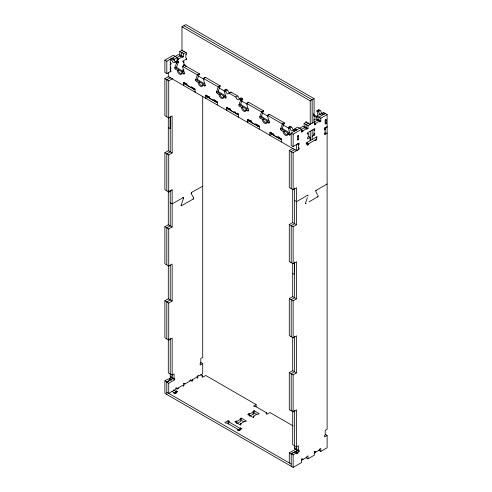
<?xml version="1.0" encoding="UTF-8"?>
<svg xmlns="http://www.w3.org/2000/svg" width="492" height="492" viewBox="0 0 492 492"><rect width="100%" height="100%" fill="white"/><g stroke="black" fill="none" stroke-linecap="round" stroke-linejoin="round"><path stroke-width="0.74" d="M170.226 117.084L170.226 151.837L166.806 153.811L166.806 190.834M297.193 449.012L296.553 449.381L296.553 409.891L293.134 411.865L289.284 409.645L289.284 372.622L293.134 374.842L296.553 372.868L296.553 335.845L293.134 337.819L289.284 335.599L289.284 298.57L292.703 296.596L292.703 263.226M294.628 262.199L294.628 297.709L291.209 299.683L291.209 336.706M307.236 142.336L307.236 144.556L316.43 139.248L316.43 137.028M310.231 131.229L310.231 140.607L310.231 137.397L308.312 136.284M183.184 197.47L183.565 198.128L181.142 205.207L181.388 205.773L193.356 198.946L193.719 197.944L191.05 193.368L191.296 193.663M305.913 203.565L305.55 202.981L307.365 197.673M307.648 195.718C308.33 196.271 307.832 194.9 307.34 195.404L296.553 201.634L294.628 200.521M297.512 136.505L298.398 135.73L298.478 139.125A0.683 0.394 -60 0 1 297.998 139.956A0.683 0.394 -60 0 1 297.512 139.679L297.512 136.505L298.478 135.995L297.838 135.626M325.194 120.522L326.079 119.753L326.159 123.141A0.683 0.394 -60 0 1 325.679 123.978A0.683 0.394 -60 0 1 325.194 123.701L325.194 120.522L326.159 120.011L325.679 119.691M317.518 194.654L315.704 191.437L316.067 190.435L327.118 183.983M309.007 201.849L317.494 196.948C318.502 196.695 317.709 194.992 318.133 195.877M177.286 70.221L178.252 69.667L182.741 72.256L181.776 72.816A3.173 1.833 60 0 1 179.531 74.108A3.173 1.833 60 0 1 177.286 70.221L175.367 69.114A0.904 0.523 60 0 1 174.722 68.001L176.53 63.087A0.91 0.523 60 0 0 176.554 62.89L178.479 61.777L177.126 60.996A0.904 0.523 60 0 0 176.523 61.143M178.479 61.777A0.91 0.523 60 0 1 178.455 61.974L176.646 66.894A0.904 0.523 60 0 0 177.286 68.001L184.34 72.072M198.122 82.25L199.082 81.697L203.571 84.286L202.606 84.839A3.173 1.833 60 0 1 200.361 86.137A3.173 1.833 60 0 1 198.122 82.25L196.197 81.137A0.904 0.523 60 0 1 195.552 80.03L197.36 75.11A0.91 0.523 60 0 0 197.384 74.913L199.309 73.806L184.432 65.215L182.507 66.328A0.904 0.523 60 0 0 182.538 66.555L184.34 73.554A0.904 0.523 60 0 1 183.7 73.923L181.776 72.816M199.309 73.806A0.91 0.523 60 0 1 199.285 74.003L197.477 78.917A0.904 0.523 60 0 0 198.122 80.03L205.17 84.101M218.952 94.273L219.912 93.72L224.401 96.309L223.436 96.869A3.173 1.833 60 0 1 221.191 98.16A3.173 1.833 60 0 1 218.952 94.273L217.027 93.166A0.904 0.523 60 0 1 216.382 92.053L218.19 87.139A0.904 0.523 60 0 0 218.22 86.943L220.139 85.829L205.262 77.244L203.337 78.351A0.91 0.523 60 0 0 203.368 78.579L205.17 85.583A0.904 0.523 60 0 1 204.531 85.952L202.606 84.839M220.139 85.829A0.904 0.523 60 0 1 220.115 86.026L218.307 90.94A0.904 0.523 60 0 0 218.952 92.053L226.246 96.266M241.418 107.244L242.378 106.69L246.867 109.279L245.902 109.839A3.173 1.833 60 0 1 243.657 111.13A3.173 1.833 60 0 1 241.418 107.244L239.493 106.137A0.904 0.523 60 0 1 238.848 105.024L240.656 100.11A0.91 0.523 60 0 0 240.68 99.913L242.605 98.8L241.252 98.019A0.904 0.523 60 0 0 240.65 98.166A1.814 1.045 60 0 1 239.438 98.455A1.814 1.045 60 0 1 238.233 96.77A0.904 0.523 60 0 0 237.63 95.928L231.074 92.145A0.904 0.523 60 0 0 230.471 92.287A1.814 1.045 60 0 1 229.26 92.576A1.814 1.045 60 0 1 228.054 90.891A0.904 0.523 60 0 0 227.445 90.048L226.092 89.267L224.167 90.38A0.91 0.523 60 0 0 224.198 90.608L226.006 97.607A0.904 0.523 60 0 1 225.361 97.976L223.436 96.869M242.605 98.8A0.91 0.523 60 0 1 242.581 98.997L240.773 103.91A0.904 0.523 60 0 0 241.418 105.024L248.466 109.095M262.248 119.273L263.208 118.713L267.697 121.309L266.732 121.862A3.173 1.833 60 0 1 264.493 123.16A3.173 1.833 60 0 1 262.248 119.273L260.323 118.16A0.904 0.523 60 0 1 259.678 117.053L261.486 112.133A0.91 0.523 60 0 0 261.51 111.936L263.435 110.829L248.558 102.238L246.633 103.351A0.91 0.523 60 0 0 246.664 103.578L248.466 110.577A0.904 0.523 60 0 1 247.827 110.946L245.902 109.839M263.435 110.829A0.91 0.523 60 0 1 263.411 111.026L261.603 115.94A0.904 0.523 60 0 0 262.248 117.053L269.542 121.26M283.078 131.296L284.038 130.743L288.527 133.332L287.562 133.892A3.173 1.833 60 0 1 285.323 135.183A3.173 1.833 60 0 1 283.078 131.296L281.153 130.189A0.904 0.523 60 0 1 280.514 129.076L282.316 124.162A0.91 0.523 60 0 0 282.346 123.966L284.265 122.852L269.388 114.267L267.464 115.374A0.91 0.523 60 0 0 267.494 115.602L269.302 122.606A0.904 0.523 60 0 1 268.657 122.975L266.732 121.862M284.265 122.852A0.91 0.523 60 0 1 284.241 123.049L282.433 127.963A0.904 0.523 60 0 0 283.078 129.076L290.132 133.148M191.794 192.532L191.29 193.51L191.554 192.39L202.716 186.21M186.468 59.772L186.468 58.29L185.828 57.921L185.828 53.972L186.468 54.341L186.468 52.859L181.978 50.27L181.978 26.82L185.828 24.6L314.08 98.646L314.08 122.096M170.792 71.291L166.806 73.597L164.882 72.484L164.882 60.141L173.325 55.27L177.169 57.49L177.169 60.448L178.455 59.71L178.455 58.972L182.298 56.746L182.298 57.49L183.584 56.746L183.584 53.788L179.734 51.568L179.734 54.526L183.584 56.746M179.734 51.568L182.298 50.086M170.226 71.574L170.865 71.943L170.865 70.461L170.226 70.092L170.226 68.739L170.865 69.108L170.865 67.625L170.226 67.256L170.226 64.169L170.865 64.538L170.865 63.056L170.226 62.687L170.226 59.231L172.151 58.124L174.07 59.28L174.07 60.762M164.882 60.141L166.806 61.254L178.455 54.526L182.298 56.746M184.223 51.193L181.659 52.675L181.659 55.639L180.38 56.377L180.38 55.639L174.07 59.28M170.226 59.231L171.579 60.012L173.178 59.089M183.584 53.788L186.148 52.306M170.226 62.687L170.546 62.502M170.226 64.169L171.185 63.616M175.527 61.924L177.126 60.996M176.849 62.902L178.455 61.974M170.226 67.256L170.706 66.98M186.468 59.034L183.264 60.885L183.264 62.367L183.903 61.992L183.903 65.202L183.264 65.571M170.226 68.739L170.546 68.548M170.226 70.092L170.546 69.907M174.722 68.001L176.327 67.078M175.687 68.929L177.286 68.001M182.538 66.555L182.858 66.371M183.178 66.18L183.817 65.811M172.151 377.555L172.151 338.066L168.725 340.04L164.882 337.819L164.882 300.797L168.725 303.017L172.151 301.043L172.151 264.019L168.725 265.994L164.882 263.773L164.882 226.75L168.725 228.971L172.151 226.996L172.145 189.973L168.725 191.948L164.882 189.727L164.882 152.698L168.725 154.925L172.145 152.95L172.145 115.927L168.725 117.902L164.882 115.675L164.882 78.652L168.873 76.352M170.792 77.459L166.806 79.765L166.806 116.788M182.188 70.885L184.033 69.821M182.188 71.623L183.473 70.885L182.188 70.141M164.882 78.652L168.725 80.879L172.717 78.572M183.7 73.923L184.771 73.308M217.569 101.746L217.243 104.944L183.473 85.442L183.799 82.25M197.679 74.925L199.285 74.003M184.752 82.484L183.473 83.222L195.017 89.888M183.479 82.435L185.078 82.988M184.758 83.173L184.758 83.917L185.078 83.732M186.898 83.917L185.828 84.532L186.148 83.609M183.86 85.171L183.479 85.399L168.301 76.635L168.301 72.521M195.552 80.03L197.157 79.101M185.828 83.794L187.114 84.532L187.114 85.27L187.434 85.085M196.517 80.952L198.122 80.03M203.368 78.579L204.967 77.656M192.028 87.373L191.388 87.742L191.708 86.813M191.388 86.998L192.987 87.558M192.667 87.742L192.667 88.48L192.987 88.296M194.807 88.48L193.737 89.101L194.057 88.173M204.531 85.952L205.601 85.331M195.404 91.838L195.023 92.059L195.023 89.101L193.737 88.357M218.51 86.955L220.115 86.026M206.093 98.006L205.705 98.228L206.031 95.085M206.984 95.319L205.705 96.057L217.243 102.723M205.705 95.27L207.31 95.823M206.991 96.008L206.991 96.752L207.31 96.567M206.991 96.752L208.061 97.367L208.38 96.438M216.382 92.053L217.987 91.131M208.061 97.367L209.451 96.567M217.347 92.982L218.952 92.053M208.061 96.629L209.34 97.367L209.34 98.105L209.66 97.92M224.198 90.608L225.803 89.679M224.167 90.38L225.52 91.161L227.126 90.233M214.26 100.208L213.614 100.577L213.94 99.648M213.614 99.833L215.219 100.393M214.899 100.577L214.899 101.315L215.219 101.131M229.469 93.068L231.074 92.145M216.289 101.746L215.97 101.93L216.289 101.008M225.361 97.976L226.006 97.607M217.636 104.673L217.249 104.894L226.658 110.325L227.04 110.103M225.52 91.161A0.904 0.523 60 0 1 226.129 92.004A1.814 1.045 60 0 0 227.335 93.689A1.814 1.045 60 0 0 228.546 93.4A0.904 0.523 60 0 1 229.149 93.252L235.705 97.035L237.304 96.112M239.653 98.947L241.252 98.019M238.522 113.843L238.19 117.041L226.646 110.374L226.978 107.176M227.925 107.416L226.646 108.154L238.19 114.82M240.975 99.925L242.581 98.997M230.078 108.843L229.008 109.464L229.327 108.535M229.008 108.72L230.613 109.273M238.848 105.024L240.453 104.101M239.813 105.952L241.418 105.024M246.664 103.578L248.263 102.65M235.527 112.115L234.567 112.668L234.887 111.745M164.882 152.698L168.301 150.724L172.145 152.95M234.567 111.93L236.916 114.027L237.236 113.099M236.916 114.027L237.987 113.412M247.827 110.946L248.897 110.331M238.583 116.77L238.196 116.991L247.605 122.422L247.986 122.194M247.605 122.422L247.925 119.273M261.805 111.948L263.411 111.026M247.605 119.458L249.204 120.011M248.884 120.196L248.884 120.94L249.204 120.755M248.884 120.94L249.954 121.555L250.274 120.632M249.954 121.555L251.344 120.755M249.954 120.817L251.56 121.37M259.678 117.053L261.283 116.124M251.24 121.555L251.24 122.293L251.72 122.016M260.643 117.975L262.248 117.053M267.494 115.602L269.099 114.679M257.088 124.365A0.683 0.394 0 0 1 256.467 124.255L255.514 124.765L255.834 123.836M255.514 124.021L257.113 124.581M256.793 124.765L256.793 125.503L257.113 125.319M258.183 125.934L257.863 126.124L258.183 125.196M259.143 126.911L247.599 120.245L247.599 122.465L259.143 129.132L259.469 125.934M268.657 122.975L269.302 122.606M181.978 26.82L310.231 100.866L314.08 98.646M282.636 123.978L284.241 123.049M281.695 138.769L281.369 141.967L269.831 135.3L270.157 132.108M271.11 132.342L269.831 133.08L281.369 139.746M269.831 132.293L271.436 132.846M271.117 133.031L271.117 133.775L271.436 133.59M270.219 135.029L269.831 135.251L259.149 129.082M280.514 129.076L282.113 128.154M271.117 133.775L272.187 134.39L273.257 133.775M272.187 134.39L272.187 133.652L273.786 134.205M281.473 130.005L283.078 129.076M273.466 134.39L273.466 135.128L273.946 134.851M287.562 133.892L289.487 134.999A0.904 0.523 60 0 0 290.132 134.63L288.324 127.631A0.91 0.523 60 0 1 288.3 127.403L290.219 126.29L291.572 127.071A0.904 0.523 60 0 1 292.18 127.914A1.814 1.045 60 0 0 294.13 129.753M317.869 114.593L316.965 111.094A0.91 0.523 60 0 1 316.94 110.866L318.865 109.753L320.218 110.534A0.904 0.523 60 0 1 320.821 111.376A1.814 1.045 60 0 0 321.836 112.932A1.814 1.045 60 0 0 323.059 113.062M288.324 127.631L289.603 126.887M316.965 111.094L318.57 110.165M288.3 127.403L289.647 128.184L291.252 127.256M316.94 110.866L318.293 111.647L319.898 110.718M279.179 137.207A0.683 0.394 0 0 1 278.7 137.09L277.74 137.6L278.066 136.671M277.74 136.856L279.345 137.416M304.142 123.387L307.986 125.614L307.986 128.572L304.142 126.352L304.142 123.387L306.707 121.911M323.238 112.773A0.904 0.523 60 0 1 323.847 112.631L327.118 114.568L320.815 118.209L320.815 121.167L316.965 118.947L316.965 115.983L321.35 113.455L323.275 114.568L325.194 113.412M279.025 137.6L279.025 138.338L279.345 138.154M293.595 130.091L295.2 129.168A0.904 0.523 60 0 0 294.597 129.31A1.814 1.045 60 0 1 294.413 129.599M322.242 113.554L323.847 112.631M280.415 138.769L280.096 138.953L280.415 138.031M296.553 129.95L294.628 131.056L293.275 130.275A0.904 0.523 60 0 0 292.672 130.423A1.814 1.045 60 0 1 291.461 130.712A1.814 1.045 60 0 1 290.255 129.027A0.904 0.523 60 0 0 289.647 128.184M298.478 144.925L299.118 144.556L299.118 143.074L293.134 146.53L291.209 145.417L291.209 133.08L302.857 126.352L306.707 128.572L306.707 129.316L307.986 128.572M308.632 123.018L306.067 124.501L306.067 127.465L304.782 128.203M313.761 120.06L315.686 118.947L319.529 121.167L319.529 121.911L320.815 121.167M325.194 113.455L318.89 117.096L318.89 120.06L317.604 120.798L317.604 120.06L307.986 125.614M289.487 134.999L290.557 134.384M183.325 197.556L172.145 203.854L170.226 202.747M291.209 133.08L293.134 134.187L304.782 127.465M281.762 141.696L281.375 141.917L296.553 150.681L298.478 149.568L298.478 143.4L296.553 144.507L296.553 150.681M301.578 130.054L302.857 130.792L306.707 128.572M314.4 122.649L315.686 123.387L319.529 121.167M302.857 130.792L302.857 131.536L301.578 132.274L301.578 129.316L297.728 127.09L294.628 128.879L296.553 129.993M315.686 123.387L315.686 124.132L314.4 124.87L314.4 121.911M297.512 139.636L298.478 139.076M325.194 123.652L326.159 123.098M310.231 137.397L307.666 138.879L307.666 137.397L308.312 137.028L308.312 133.818L307.666 134.187L307.666 132.705L314.72 128.633L314.72 130.116L314.08 130.485M314.08 133.695L314.72 133.326L314.72 134.808L312.156 136.284M324.554 127.6L325.194 127.975L327.118 126.862M327.118 126.905L324.554 128.387L324.554 129.87L324.234 129.685M324.554 129.87L325.194 129.501L324.714 129.224M289.284 298.57L293.134 300.797L296.553 298.822L296.553 261.793L293.134 263.773L289.284 261.547L289.284 224.524L293.134 226.744L296.553 224.77L296.553 187.747L293.134 189.721L289.284 187.501L289.284 150.478L293.275 148.178M295.2 149.285L291.209 151.591L291.209 188.614M298.478 148.135L299.118 147.766L299.118 149.242L293.134 152.698L289.284 150.478M325.194 132.711L324.554 133.08L324.554 134.562L327.118 133.08L325.194 134.144L325.194 127.975M164.882 226.75L168.301 224.776L172.151 226.996M308.521 143.818L308.521 144.556L307.236 145.3L307.236 143.818L306.596 144.187L306.596 142.705L317.069 136.659L316.43 139.992L315.144 140.73L315.144 139.992M289.284 224.524L292.703 222.55L296.553 224.77M164.882 300.797L168.301 298.822L172.151 301.043M170.226 376.448L170.865 376.079L170.865 377.555L174.715 379.781L174.715 378.299L174.07 378.668L170.226 376.448L170.226 338.465M164.882 380.833L168.301 378.858L170.226 379.972L166.806 381.946L164.882 380.833L164.882 393.354L293.134 467.4L301.578 462.523L301.578 459.565L302.857 458.821L302.857 459.565L301.578 458.821M171.505 380.15L169.58 379.037L169.58 378.299L170.865 377.555M172.79 378.668L166.806 382.124L168.725 383.237L174.715 379.781M197.372 378.299L197.372 376.079L198.651 375.334L198.651 376.079L202.716 373.729L202.716 363.613L200.152 365.095L200.152 363.613L200.791 363.244L200.791 358.551L202.716 357.444L202.716 96.37M183.479 383.36L184.758 384.098L189.678 381.257L189.678 380.519L190.958 379.781L190.958 381.257M192.243 381.257L192.243 379.781L196.087 377.555L196.732 377.93L198.012 377.186L196.732 376.448M184.119 385.211L182.833 385.949L182.194 385.58L178.288 387.831L178.934 388.206L177.704 388.914L175.779 387.801M173.922 392.401L173.282 392.776L174.562 393.514L177.772 391.663L176.487 390.925L175.847 391.294L173.381 389.867M202.563 377.346L202.563 375.87L201.923 376.239L203.208 376.977L205.773 375.494L256.092 404.547L256.092 406.767M289.284 372.622L292.703 370.648L296.553 372.868M228.731 424.049L228.731 421.822L229.37 421.453L228.085 420.715L224.881 422.567L226.166 423.304L226.806 422.936L239.309 430.156M256.092 404.547L253.521 406.029L254.807 406.767L255.446 406.398L266.689 412.893L266.689 414.369M237.452 423.28L240.656 421.429L240.656 419.209L236.806 421.429L236.166 421.06L234.887 421.798L240.016 424.762L241.295 424.024L240.656 423.649L240.656 425.131M240.656 423.649L244.506 421.429L245.145 421.798L246.424 421.06L241.295 418.095L240.016 418.84L240.656 419.209M250.274 415.875L253.478 414.024L253.478 411.804L249.635 414.024L248.995 413.655L247.71 414.393L252.839 417.357L254.124 416.619L253.478 416.244L253.478 417.726M253.478 416.244L257.328 414.024L257.968 414.393L259.253 413.655L254.124 410.691L252.839 411.435L253.478 411.804M256.689 414.393L254.124 412.917L252.839 413.655L253.478 414.024M228.731 421.822L239.973 428.317L240.613 427.948L241.898 428.686L238.688 430.537L237.408 429.799L238.048 429.424L238.048 430.906M266.689 412.893L266.049 413.262L267.334 414L269.899 412.517L293.072 425.9M294.628 410.291L294.628 448.273L295.268 447.898M289.284 462.96L289.284 452.837L295.268 449.381L299.118 451.601L299.118 450.125L298.478 450.494L294.628 448.273M291.209 466.287L291.209 453.772L294.628 451.797L296.553 452.904L296.553 453.827L297.832 453.083L297.832 452.345L295.913 451.232L295.913 451.976L297.832 453.083M297.193 450.494L291.209 453.95L289.284 452.837M291.209 453.772L293.134 454.879L296.553 452.904M297.832 452.345L299.118 451.601M318.89 450.309L320.815 451.416L327.118 447.775L327.118 435.438L324.554 436.921L324.554 435.438L325.194 435.069L325.194 430.377L327.118 429.264L327.118 114.568M301.467 460.364L306.707 457.345L306.707 456.601L307.986 455.863L307.986 458.821L306.067 457.714M314.08 453.083L319.849 449.749M307.986 458.821L314.4 455.118L314.4 452.16L315.686 451.416L315.686 452.16L314.4 451.416M181.142 205.207L180.97 205.496L181.776 205.699M193.085 199.174L193.719 197.944M183.565 198.128L182.932 197.63M183.903 25.713L312.156 99.759L312.156 123.203M323.275 114.519L321.922 113.738A0.904 0.523 60 0 0 321.313 113.886M325.679 119.734L326.159 120.011M316.965 115.983L320.815 118.209M313.878 114.894L317.168 116.795M313.644 115.872L317.088 117.865M325.679 122.865L326.159 123.141M314.4 123.387L315.686 124.132M305.747 121.727L310.231 124.316L310.231 100.866M313.441 129.378L314.72 130.116M313.441 134.064L314.72 134.808M182.624 61.254L183.903 61.992M307.026 133.08L308.312 133.818M177.169 58.228L178.455 58.972M177.169 58.972L178.455 59.71M301.578 130.792L302.857 131.536M183.903 64.464L185.828 65.571L185.828 66.857M176.554 62.89L175.207 62.109A0.904 0.523 60 0 0 174.598 62.25A1.814 1.045 60 0 1 173.393 62.539A1.814 1.045 60 0 1 172.182 60.854A0.904 0.523 60 0 0 171.579 60.012M182.507 66.328L197.384 74.913M203.337 78.351L218.22 86.943M240.68 99.913L239.333 99.132A0.904 0.523 60 0 0 238.725 99.273A1.814 1.045 60 0 1 237.519 99.562A1.814 1.045 60 0 1 236.308 97.877A0.904 0.523 60 0 0 235.705 97.035M246.633 103.351L261.516 111.936M267.464 115.374L282.346 123.966M198.596 76.149L203.909 79.218M219.192 88.043L224.512 91.112M241.123 100.706L247.101 104.156M262.39 112.982L267.703 116.05M282.986 124.876L288.306 127.945M297.998 135.669L298.478 135.946M305.95 143.08L308.521 144.556M215.97 101.192L217.249 101.93M226.658 107.361L229.008 109.464M236.916 113.289L238.196 114.027M257.863 125.38L259.149 126.124M280.096 138.215L281.375 138.953M184.758 83.917L185.828 84.532M187.114 85.27L191.388 87.742M192.667 88.48L193.737 89.101M209.34 98.105L213.614 100.577M214.899 101.315L215.97 101.93M234.567 112.668L230.287 110.202L230.287 109.464M251.24 122.293L255.514 124.765M256.793 125.503L257.863 126.124M273.466 135.128L277.74 137.6M279.025 138.338L280.096 138.953M316.196 190.306L315.704 190.453M317.881 196.572L317.494 196.948M307.365 195.183L307.906 195.472M305.667 203.43L306.042 203.54M305.372 203.276L305.79 203.553M168.301 127.588L170.226 128.695L170.226 116.899M171.665 189.697L172.145 189.973M292.703 273.46L294.628 274.567L294.628 262.15M292.703 296.596L296.553 298.822M200.791 362.499L202.716 363.613M325.194 434.325L327.118 435.438M200.718 374.799L202.563 375.87M192.243 379.781L192.882 380.15L191.597 380.888L190.318 380.15M169.58 378.299L171.505 379.406M243.86 421.798L241.295 420.322L241.295 418.095M172.071 391.337L175.847 393.514L175.847 391.294M166.806 392.241L291.209 464.067M320.815 451.416L320.815 448.458L319.529 449.196L319.529 449.94M314.08 129.002L314.08 135.177M312.156 130.116L312.156 139.494M298.478 450.494L298.478 445.801L296.553 446.914L292.703 444.694L292.703 410.691M294.628 188.024L294.628 223.663L291.209 225.637L291.209 262.66M294.628 336.245L294.628 371.755L291.209 373.729L291.209 410.752M293.134 134.187L293.134 146.53M293.134 152.698L293.134 189.721M293.134 226.744L293.134 263.773M293.134 300.797L293.134 337.819M293.134 374.842L293.134 411.865M293.134 454.879L293.134 467.4M292.703 189.303L292.703 222.55M292.703 337.401L292.703 370.648M254.124 410.691L254.124 412.917M249.635 414.024L249.635 416.244M248.995 413.655L248.995 415.137M240.613 427.948L240.613 429.424M239.973 428.317L239.973 430.537M236.806 421.429L236.806 423.649M236.166 421.06L236.166 422.542M228.085 420.715L228.085 422.936M184.758 384.098L184.758 383.36L183.479 384.098L183.479 386.318M177.065 389.283L177.065 387.801L175.779 388.539L175.779 389.283L168.725 393.354L168.725 383.237M176.487 390.925L176.487 393.145M174.07 378.668L174.07 373.981L172.151 375.088L168.301 372.868L168.301 338.865M170.226 190.324L170.226 225.883L166.806 227.857L166.806 264.88M170.226 265.176L170.226 299.929L166.806 301.904L166.806 338.927M168.725 80.879L168.725 117.902M168.725 154.925L168.725 191.948M168.725 228.971L168.725 265.994M168.725 303.017L168.725 340.04M168.301 117.176L168.301 150.724M168.301 190.773L168.301 224.776M168.301 265.575L168.301 298.822M166.806 61.254L166.806 73.597M166.806 381.946L166.806 394.467M321.135 114.169A1.814 1.045 60 0 1 319.917 114.046A1.814 1.045 60 0 1 318.896 112.49A0.904 0.523 60 0 0 318.293 111.647M318.89 109.98A0.91 0.523 60 0 1 318.865 109.753M314.019 115.306A3.173 1.833 60 0 1 313.644 113.652M173.498 58.905A0.904 0.523 60 0 1 174.107 59.747A1.814 1.045 60 0 0 175.121 61.303A1.814 1.045 60 0 0 176.345 61.426M184.463 65.442A0.904 0.523 60 0 1 184.432 65.215M205.293 77.472A0.91 0.523 60 0 1 205.262 77.244M226.123 89.495A0.91 0.523 60 0 1 226.092 89.267M248.589 102.465A0.91 0.523 60 0 1 248.558 102.238M269.419 114.495A0.91 0.523 60 0 1 269.388 114.267M290.249 126.518A0.91 0.523 60 0 1 290.219 126.29M181.72 73.843A3.173 1.833 60 0 1 179.426 72.625A3.173 1.833 60 0 1 178.252 69.667M182.741 72.256A3.173 1.833 60 0 1 182.71 72.668M202.845 85.774A3.173 1.833 60 0 1 200.422 84.839A3.173 1.833 60 0 1 199.082 81.697M223.675 97.797A3.173 1.833 60 0 1 221.252 96.869A3.173 1.833 60 0 1 219.912 93.72M224.401 96.309A3.173 1.833 60 0 1 224.37 96.721M246.141 110.768A3.173 1.833 60 0 1 243.718 109.839A3.173 1.833 60 0 1 242.378 106.69M266.971 122.797A3.173 1.833 60 0 1 264.548 121.862A3.173 1.833 60 0 1 263.208 118.72M267.697 121.309A3.173 1.833 60 0 1 267.666 121.715M287.512 134.919A3.173 1.833 60 0 1 285.212 133.701A3.173 1.833 60 0 1 284.038 130.743M288.527 133.332A3.173 1.833 60 0 1 288.404 134.107M192.962 87.342A0.683 0.394 0 0 1 192.686 87.342M215.195 100.177A0.683 0.394 0 0 1 214.666 100.116"/></g></svg>
